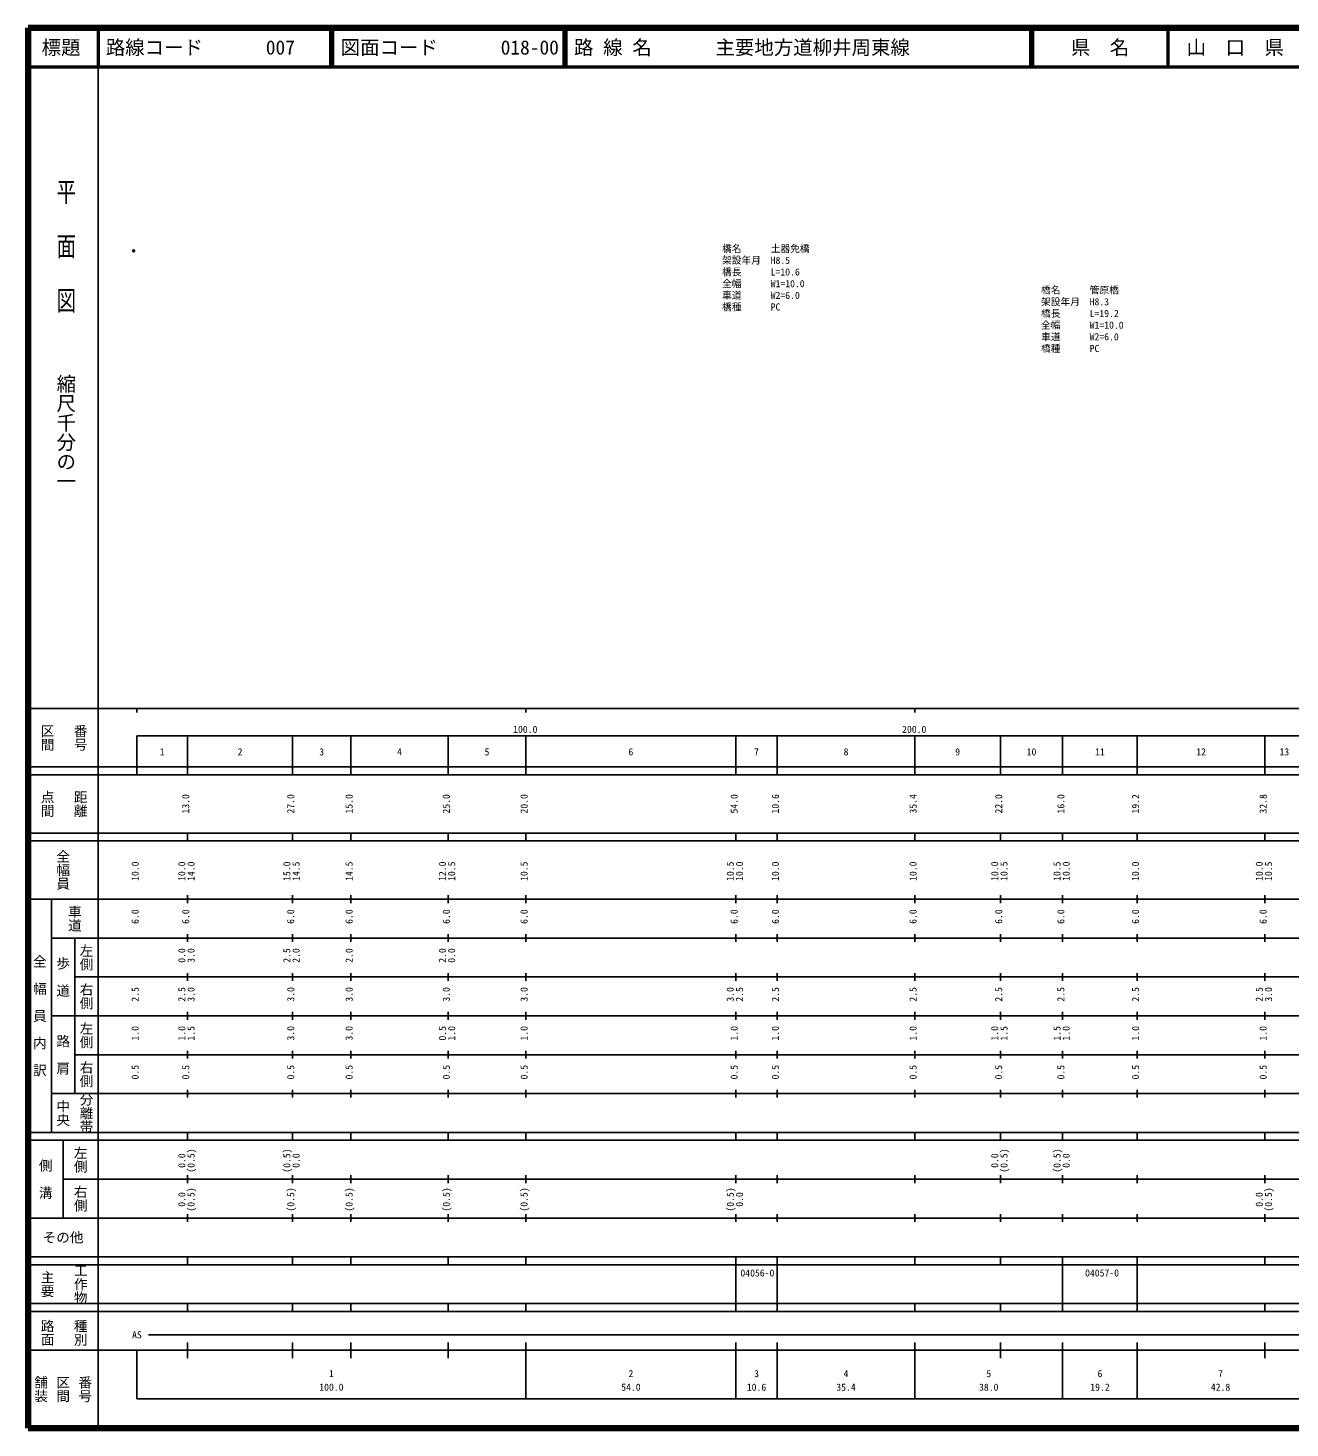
# Model space of a CAD drawing. Units: millimetres on the paper, with parts at other scales. Extents: x 40 to 680, y 20 to 380.
# Drawn here: x 40 to 364.4, y 20 to 380 of the extents above; entities that cross this region are included whole.
import ezdxf
from ezdxf.enums import TextEntityAlignment as Align

# ---------------------------------------------------------------- set-up
doc = ezdxf.new("R2010")
doc.units = ezdxf.units.MM
doc.header["$PDMODE"] = 32
doc.header["$PDSIZE"] = 0.5
for name, color, linetype in [('M-OTRS', 6, 'Continuous'), ('M-STR-HTXT', 7, 'Continuous'), ('M-TTL-TXT', 7, 'Continuous')]:
    doc.layers.add(name, color=color, linetype=linetype)
for name, color, linetype, lineweight in [('M-TTL', 2, 'Continuous', 140), ('M-TTL-BAND', 7, 'Continuous', 25), ('M-TTL-LINE', 7, 'Continuous', 50)]:
    doc.layers.add(name, color=color, linetype=linetype, lineweight=lineweight)
doc.styles.add('@ＭＳ ゴシック', font='')
doc.styles.add('ＭＳ ゴシック', font='')
doc.styles.get('@ＭＳ ゴシック').set_extended_font_data('@MS Gothic')
doc.styles.get('ＭＳ ゴシック').set_extended_font_data('MS Gothic')

msp = doc.modelspace()

# ---------------------------------------------------------------- linework, layer by layer
at = {"layer": 'M-OTRS'}
msp.add_point((67.164, 322.728), dxfattribs=at)
at = {"layer": 'M-TTL'}
for p, q in [((40, 380), (40, 20)), ((680, 380), (40, 380)), ((40, 20), (680, 20))]:
    msp.add_line(p, q, dxfattribs=at)
at = {"layer": 'M-TTL-BAND'}
for p, q in [((58, 370), (58, 20)), ((40, 205), (579, 205)), ((68, 205), (68, 204)), ((168, 205), (168, 204)), ((268, 205), (268, 204)), ((68, 198), (579, 198)), ((68, 198), (68, 188)), ((81, 188), (81, 198)), ((108, 188), (108, 198)), ((123, 188), (123, 198)), ((148, 188), (148, 198)), ((168, 188), (168, 198)), ((222, 188), (222, 198)), ((232.6, 188), (232.6, 198)), ((268, 188), (268, 198)), ((290, 188), (290, 198)), ((306, 188), (306, 198)), ((325.2, 188), (325.2, 198)), ((358, 188), (358, 198)), ((40, 190), (579, 190)), ((40, 188), (579, 188)), ((40, 173), (579, 173)), ((81, 171), (81, 173)), ((108, 171), (108, 173)), ((123, 171), (123, 173)), ((148, 171), (148, 173)), ((168, 171), (168, 173)), ((222, 171), (222, 173)), ((232.6, 171), (232.6, 173)), ((268, 171), (268, 173)), ((290, 171), (290, 173)), ((306, 171), (306, 173)), ((325.2, 171), (325.2, 173)), ((358, 171), (358, 173)), ((40, 171), (579, 171)), ((40, 156), (579, 156)), ((46, 96), (46, 156)), ((81, 155), (81, 157)), ((108, 155), (108, 157)), ((123, 155), (123, 157)), ((148, 155), (148, 157)), ((168, 155), (168, 157)), ((222, 155), (222, 157)), ((232.6, 155), (232.6, 157)), ((268, 155), (268, 157)), ((290, 155), (290, 157)), ((306, 155), (306, 157)), ((325.2, 155), (325.2, 157)), ((358, 155), (358, 157)), ((46, 146), (579, 146)), ((52, 146), (52, 106)), ((81, 145), (81, 147)), ((108, 145), (108, 147)), ((123, 145), (123, 147)), ((148, 145), (148, 147)), ((168, 145), (168, 147)), ((222, 145), (222, 147)), ((232.6, 145), (232.6, 147)), ((268, 145), (268, 147)), ((290, 145), (290, 147)), ((306, 145), (306, 147)), ((325.2, 145), (325.2, 147)), ((358, 145), (358, 147)), ((81, 135), (81, 137)), ((108, 135), (108, 137)), ((123, 135), (123, 137)), ((148, 135), (148, 137)), ((168, 135), (168, 137)), ((222, 135), (222, 137)), ((232.6, 135), (232.6, 137)), ((268, 135), (268, 137)), ((290, 135), (290, 137)), ((306, 135), (306, 137)), ((325.2, 135), (325.2, 137)), ((358, 135), (358, 137)), ((52, 136), (579, 136)), ((46, 126), (579, 126)), ((81, 125), (81, 127)), ((108, 125), (108, 127)), ((123, 125), (123, 127)), ((148, 125), (148, 127)), ((168, 125), (168, 127)), ((222, 125), (222, 127)), ((232.6, 125), (232.6, 127)), ((268, 125), (268, 127)), ((290, 125), (290, 127)), ((306, 125), (306, 127)), ((325.2, 125), (325.2, 127)), ((358, 125), (358, 127)), ((52, 116), (579, 116)), ((81, 115), (81, 117)), ((108, 115), (108, 117)), ((123, 115), (123, 117)), ((148, 115), (148, 117)), ((168, 115), (168, 117)), ((222, 115), (222, 117)), ((232.6, 115), (232.6, 117)), ((268, 115), (268, 117)), ((290, 115), (290, 117)), ((306, 115), (306, 117)), ((325.2, 115), (325.2, 117)), ((358, 115), (358, 117)), ((46, 106), (579, 106)), ((81, 105), (81, 107)), ((108, 105), (108, 107)), ((123, 105), (123, 107)), ((148, 105), (148, 107)), ((168, 105), (168, 107)), ((222, 105), (222, 107)), ((232.6, 105), (232.6, 107)), ((268, 105), (268, 107)), ((290, 105), (290, 107)), ((306, 105), (306, 107)), ((325.2, 105), (325.2, 107)), ((358, 105), (358, 107)), ((40, 96), (579, 96)), ((40, 94), (579, 94)), ((49, 94), (49, 74)), ((81, 94), (81, 96)), ((108, 94), (108, 96)), ((123, 94), (123, 96)), ((148, 94), (148, 96)), ((168, 94), (168, 96)), ((222, 94), (222, 96)), ((232.6, 94), (232.6, 96)), ((268, 94), (268, 96)), ((290, 94), (290, 96)), ((306, 94), (306, 96)), ((325.2, 94), (325.2, 96)), ((358, 94), (358, 96)), ((49, 84), (579, 84)), ((81, 83), (81, 85)), ((108, 83), (108, 85)), ((123, 83), (123, 85)), ((148, 83), (148, 85)), ((168, 83), (168, 85)), ((222, 83), (222, 85)), ((232.6, 83), (232.6, 85)), ((268, 83), (268, 85)), ((290, 83), (290, 85)), ((306, 83), (306, 85)), ((325.2, 83), (325.2, 85)), ((358, 83), (358, 85)), ((40, 74), (579, 74)), ((81, 73), (81, 75)), ((108, 73), (108, 75)), ((123, 73), (123, 75)), ((148, 73), (148, 75)), ((168, 73), (168, 75)), ((222, 73), (222, 75)), ((232.6, 73), (232.6, 75)), ((268, 73), (268, 75)), ((290, 73), (290, 75)), ((306, 73), (306, 75)), ((325.2, 73), (325.2, 75)), ((358, 73), (358, 75)), ((40, 64), (579, 64)), ((40, 62), (579, 62)), ((81, 62), (81, 64)), ((108, 62), (108, 64)), ((123, 62), (123, 64)), ((148, 62), (148, 64)), ((168, 62), (168, 64)), ((222, 62), (222, 64)), ((222, 52), (222, 62)), ((232.6, 62), (232.6, 64)), ((232.6, 52), (232.6, 62)), ((268, 62), (268, 64)), ((290, 62), (290, 64)), ((306, 62), (306, 64)), ((306, 52), (306, 62)), ((325.2, 62), (325.2, 64)), ((325.2, 52), (325.2, 62)), ((358, 62), (358, 64)), ((40, 52), (579, 52)), ((81, 50), (81, 52)), ((108, 50), (108, 52)), ((123, 50), (123, 52)), ((148, 50), (148, 52)), ((168, 50), (168, 52)), ((222, 50), (222, 52)), ((232.6, 50), (232.6, 52)), ((268, 50), (268, 52)), ((290, 50), (290, 52)), ((306, 50), (306, 52)), ((325.2, 50), (325.2, 52)), ((358, 50), (358, 52)), ((40, 50), (579, 50)), ((71, 44), (565, 44)), ((40, 40), (579, 40)), ((68, 40), (68, 27.5)), ((81, 38), (81, 42)), ((108, 38), (108, 42)), ((123, 38), (123, 42)), ((148, 38), (148, 42)), ((168, 27.5), (168, 42)), ((222, 27.5), (222, 42)), ((232.6, 27.5), (232.6, 42)), ((268, 27.5), (268, 42)), ((290, 38), (290, 42)), ((306, 27.5), (306, 42)), ((325.2, 27.5), (325.2, 42)), ((358, 38), (358, 42)), ((68, 27.5), (579, 27.5))]:
    msp.add_line(p, q, dxfattribs=at)
at = {"layer": 'M-TTL-LINE'}
for p, q in [((58, 380), (58, 370)), ((117.75, 380), (117.75, 370)), ((118.25, 380), (118.25, 370)), ((177.75, 380), (177.75, 370)), ((178.25, 380), (178.25, 370)), ((297.75, 380), (297.75, 370)), ((298.25, 380), (298.25, 370)), ((333, 380), (333, 370)), ((40, 370), (680, 370))]:
    msp.add_line(p, q, dxfattribs=at)

# ---------------------------------------------------------------- texts
at = {"layer": 'M-STR-HTXT', "style": 'ＭＳ ゴシック'}
for s, p in [('橋名\u3000\u3000\u3000土器免橋', (218.437, 321.806)), ('架設年月\u3000H8.5', (218.437, 318.806)), ('橋長\u3000\u3000\u3000L=10.6', (218.437, 315.806)), ('全幅\u3000\u3000\u3000W1=10.0', (218.437, 312.806)), ('橋名\u3000\u3000\u3000管原橋', (300.441, 311.13)), ('車道\u3000\u3000\u3000W2=6.0', (218.437, 309.806)), ('架設年月\u3000H8.3', (300.441, 308.13)), ('橋種\u3000\u3000\u3000PC', (218.437, 306.806)), ('橋長\u3000\u3000\u3000L=19.2', (300.441, 305.13)), ('全幅\u3000\u3000\u3000W1=10.0', (300.441, 302.13)), ('車道\u3000\u3000\u3000W2=6.0', (300.441, 299.13)), ('橋種\u3000\u3000\u3000PC', (300.441, 296.13))]:
    msp.add_text(s, height=1.833, dxfattribs=at).set_placement(p, align=Align.BOTTOM_LEFT)
at = {"layer": 'M-TTL-BAND', "style": '@ＭＳ ゴシック', "width": 1.4}
msp.add_text('平  面  図', height=3.666, rotation=270, dxfattribs=at).set_placement((49.777, 306.475), align=Align.MIDDLE_RIGHT)
at = {"layer": 'M-TTL-BAND', "style": '@ＭＳ ゴシック'}
msp.add_text('縮尺千分の一', height=3.666, rotation=270, dxfattribs=at).set_placement((49.777, 261.03), align=Align.MIDDLE_RIGHT)
for s, p in [('区間', (45, 197.5)), ('番号', (53.5, 197.5)), ('点間', (45, 180.5)), ('距離', (53.5, 180.5)), ('全幅員', (49, 163.5)), ('車道', (52, 151)), ('左側', (55, 141)), ('全\u3000幅\u3000員\u3000内\u3000訳', (43, 126)), ('歩\u3000道', (49, 136)), ('右側', (55, 131)), ('左側', (55, 121)), ('路\u3000肩', (49, 116)), ('右側', (55, 111)), ('分離帯', (55, 101)), ('中央', (49, 101)), ('左側', (53.5, 89)), ('側\u3000溝', (44.5, 84)), ('右側', (53.5, 79)), ('工作物', (53.5, 57)), ('主要', (45, 57)), ('路面', (45, 44.5)), ('種別', (53.5, 44.5)), ('舗装', (43.333, 30)), ('区間', (49, 30)), ('番号', (54.667, 30))]:
    msp.add_text(s, height=2.566, rotation=270, dxfattribs=at).set_placement(p, align=Align.MIDDLE_CENTER)
at = {"layer": 'M-TTL-BAND', "style": 'ＭＳ ゴシック'}
for s, p in [('100.0', (167.844, 198.195)), ('200.0', (267.844, 198.195)), ('1', (74.5, 192.405)), ('2', (94.5, 192.405)), ('3', (115.5, 192.405)), ('4', (135.5, 192.405)), ('5', (158, 192.405)), ('6', (195, 192.405)), ('7', (227.3, 192.405)), ('8', (250.3, 192.405)), ('9', (279, 192.405)), ('10', (298, 192.405)), ('11', (315.6, 192.405)), ('12', (341.6, 192.405)), ('13', (363, 192.405)), ('AS', (68, 42.5)), ('1', (118, 32.523)), ('2', (195, 32.523)), ('3', (227.3, 32.523)), ('4', (250.3, 32.523)), ('5', (287, 32.523)), ('6', (315.6, 32.523)), ('7', (346.6, 32.523)), ('100.0', (118, 29.033)), ('54.0', (195, 29.033)), ('10.6', (227.3, 29.033)), ('35.4', (250.3, 29.033)), ('38.0', (287, 29.033)), ('19.2', (315.6, 29.033)), ('42.8', (346.6, 29.033))]:
    msp.add_text(s, height=1.833, dxfattribs=at).set_placement(p, align=Align.BOTTOM_CENTER)
for s, p in [('13.0', (82, 180.5)), ('27.0', (109, 180.5)), ('15.0', (124, 180.5)), ('25.0', (149, 180.5)), ('20.0', (169, 180.5)), ('54.0', (223, 180.5)), ('10.6', (233.6, 180.5)), ('35.4', (269, 180.5)), ('22.0', (291, 180.5)), ('16.0', (307, 180.5)), ('19.2', (326.2, 180.5)), ('32.8', (359, 180.5)), ('10.0', (69, 163.174)), ('10.0', (81, 163.174)), ('14.0', (83.37, 163.174)), ('15.0', (108, 163.174)), ('14.5', (110.37, 163.174)), ('14.5', (124, 163.174)), ('12.0', (148, 163.174)), ('10.5', (150.37, 163.174)), ('10.5', (169, 163.174)), ('10.5', (222, 163.174)), ('10.0', (224.37, 163.174)), ('10.0', (233.6, 163.174)), ('10.0', (269, 163.174)), ('10.0', (290, 163.174)), ('10.5', (292.37, 163.174)), ('10.5', (306, 163.174)), ('10.0', (308.37, 163.174)), ('10.0', (326.2, 163.174)), ('10.0', (358, 163.174)), ('10.5', (360.37, 163.174)), ('6.0', (69, 151.5)), ('6.0', (82, 151.5)), ('6.0', (109, 151.5)), ('6.0', (124, 151.5)), ('6.0', (149, 151.5)), ('6.0', (169, 151.5)), ('6.0', (223, 151.5)), ('6.0', (233.6, 151.5)), ('6.0', (269, 151.5)), ('6.0', (291, 151.5)), ('6.0', (307, 151.5)), ('6.0', (326.2, 151.5)), ('6.0', (359, 151.5)), ('0.0', (81, 141.5)), ('3.0', (83.37, 141.5)), ('2.5', (108, 141.5)), ('2.0', (110.37, 141.5)), ('2.0', (124, 141.5)), ('2.0', (148, 141.5)), ('0.0', (150.37, 141.5)), ('2.5', (69, 131.5)), ('2.5', (81, 131.5)), ('3.0', (83.37, 131.5)), ('3.0', (109, 131.5)), ('3.0', (124, 131.5)), ('3.0', (149, 131.5)), ('3.0', (169, 131.5)), ('3.0', (222, 131.5)), ('2.5', (224.37, 131.5)), ('2.5', (233.6, 131.5)), ('2.5', (269, 131.5)), ('2.5', (291, 131.5)), ('2.5', (307, 131.5)), ('2.5', (326.2, 131.5)), ('2.5', (358, 131.5)), ('3.0', (360.37, 131.5)), ('1.0', (69, 121.5)), ('1.0', (81, 121.5)), ('1.5', (83.37, 121.5)), ('3.0', (109, 121.5)), ('3.0', (124, 121.5)), ('0.5', (148, 121.5)), ('1.0', (150.37, 121.5)), ('1.0', (169, 121.5)), ('1.0', (223, 121.5)), ('1.0', (233.6, 121.5)), ('1.0', (269, 121.5)), ('1.0', (290, 121.5)), ('1.5', (292.37, 121.5)), ('1.5', (306, 121.5)), ('1.0', (308.37, 121.5)), ('1.0', (326.2, 121.5)), ('1.0', (359, 121.5)), ('0.5', (69, 111.5)), ('0.5', (82, 111.5)), ('0.5', (109, 111.5)), ('0.5', (124, 111.5)), ('0.5', (149, 111.5)), ('0.5', (169, 111.5)), ('0.5', (223, 111.5)), ('0.5', (233.6, 111.5)), ('0.5', (269, 111.5)), ('0.5', (291, 111.5)), ('0.5', (307, 111.5)), ('0.5', (326.2, 111.5)), ('0.5', (359, 111.5)), ('0.0', (81, 88.764)), ('(0.5)', (83.37, 88.764)), ('(0.5)', (108, 88.764)), ('0.0', (110.37, 88.764)), ('0.0', (290, 88.764)), ('(0.5)', (292.37, 88.764)), ('(0.5)', (306, 88.764)), ('0.0', (308.37, 88.764)), ('0.0', (81, 78.764)), ('(0.5)', (83.37, 78.764)), ('(0.5)', (109, 78.764)), ('(0.5)', (124, 78.764)), ('(0.5)', (149, 78.764)), ('(0.5)', (169, 78.764)), ('(0.5)', (222, 78.764)), ('0.0', (224.37, 78.764)), ('0.0', (358, 78.764)), ('(0.5)', (360.37, 78.764))]:
    msp.add_text(s, height=1.833, rotation=90, dxfattribs=at).set_placement(p, align=Align.BOTTOM_CENTER)
msp.add_text('その他', height=2.566, dxfattribs=at).set_placement((49, 69), align=Align.MIDDLE_CENTER)
for s, p in [('04056-0', (223.156, 58.405)), ('04057-0', (311.765, 58.405))]:
    msp.add_text(s, height=1.833, dxfattribs=at).set_placement(p, align=Align.BOTTOM_LEFT)
at = {"layer": 'M-TTL-TXT', "style": 'ＭＳ ゴシック'}
for s, p in [('標題', (48.5, 375)), ('県\u3000名', (315.625, 375)), ('山\u3000口\u3000県', (350.375, 375))]:
    msp.add_text(s, height=3.666, dxfattribs=at).set_placement(p, align=Align.MIDDLE_CENTER)
for s, p in [('路線コード', (60, 375)), ('007', (101.142, 375)), ('007', (101.142, 375)), ('007', (101.142, 375)), ('図面コード', (120.38, 375)), ('018-00', (161.521, 375)), ('路 線 名', (180.38, 375)), ('主要地方道柳井周東線', (216.734, 375))]:
    msp.add_text(s, height=3.666, dxfattribs=at).set_placement(p, align=Align.MIDDLE_LEFT)

doc.saveas('drawing.dxf')
